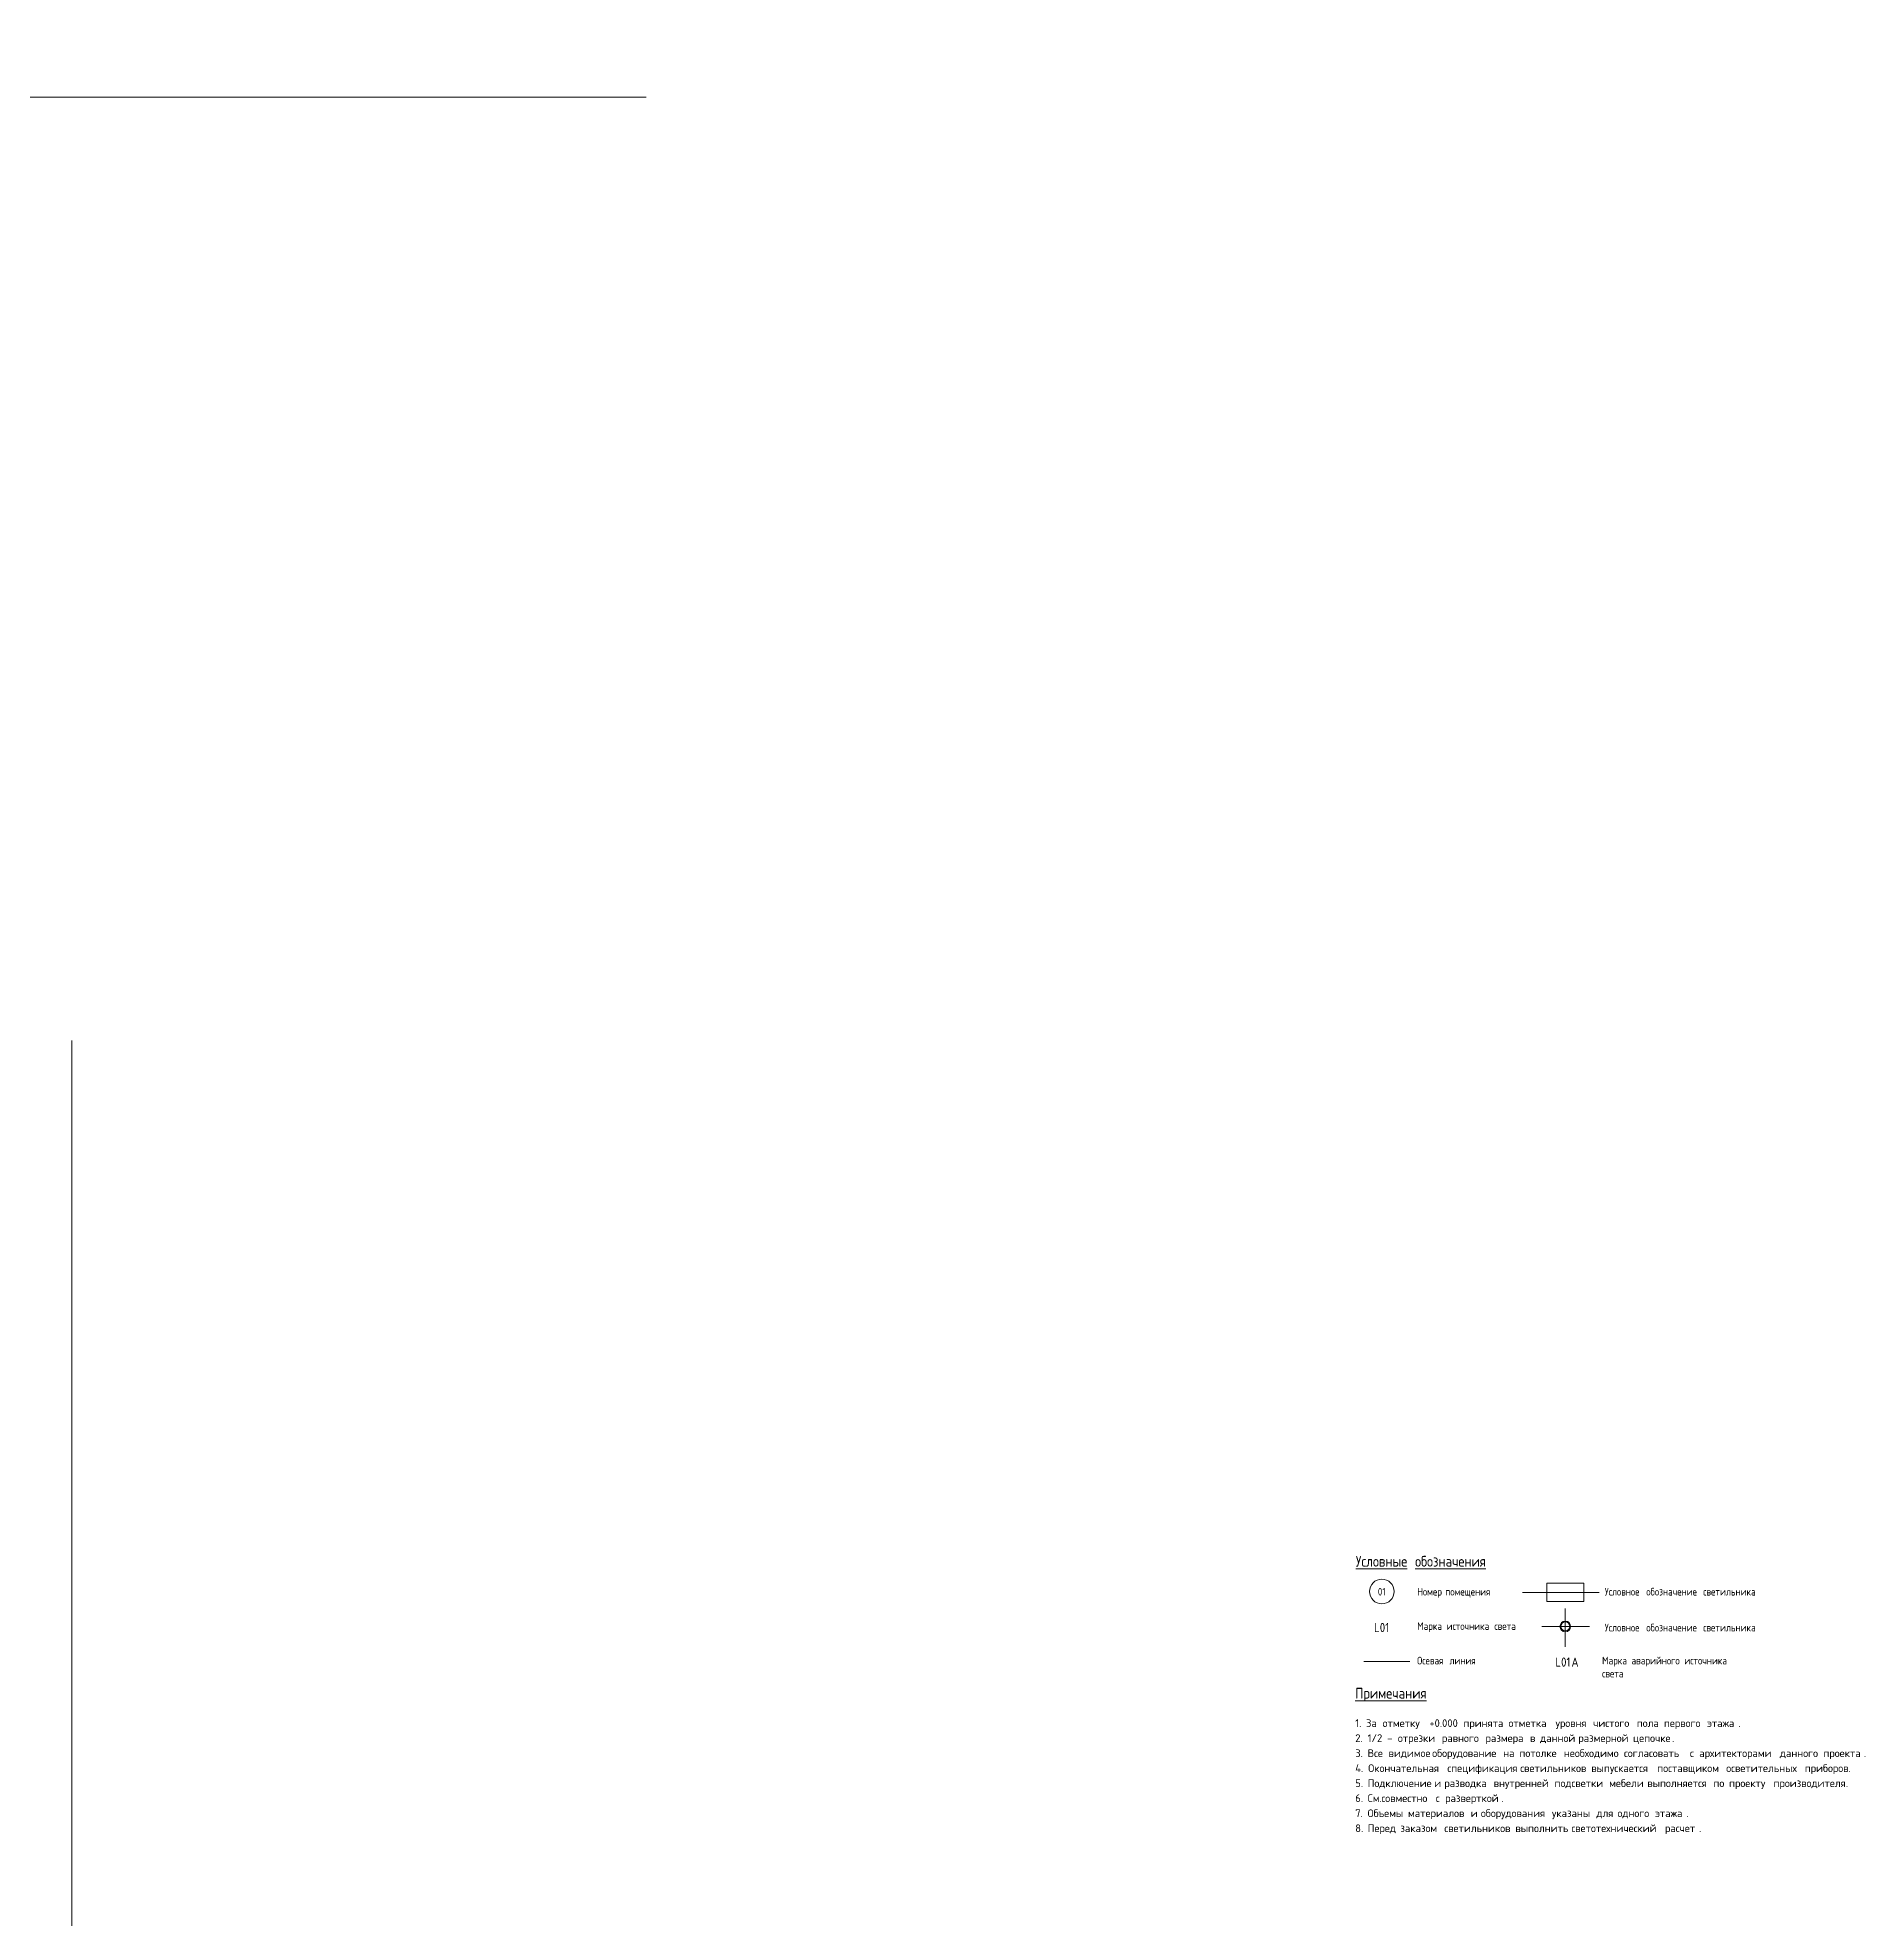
# Model space of a CAD drawing. Header units: millimetres. Extents: x -3377 to 186574, y -8553 to 29000.
# Drawn here: x 38299 to 38895, y 3006 to 3619 of the extents above; entities that cross this region are included whole.
import ezdxf

# ---------------------------------------------------------------- set-up
doc = ezdxf.new("R2010")
doc.units = ezdxf.units.MM
doc.linetypes.add('ADSK_Штрих_ш2 п1', pattern=[300, 200, -100])
doc.linetypes.add('Осевая', pattern=[3175, 635, -476.25, 1587.5, -476.25])
for name, color, linetype, lineweight in [('A-DETL', 7, 'Continuous', 9), ('A-DETL-1', 7, 'ADSK_Штрих_ш2 п1', 9), ('G-ANNO-TEXT', 7, 'Continuous', 9), ('Оси', 7, 'Continuous', 9), ('Оси-2', 7, 'Осевая', 9)]:
    doc.layers.add(name, color=color, linetype=linetype, lineweight=lineweight)
doc.layers.add('G-ANNO-TEXT-1', color=1, linetype='Continuous', lineweight=9, true_color=0xff0000)
doc.styles.add('GOST Common_2', font='GOST_Common.ttf', dxfattribs={"width": 0.9, "height": 3.5})
doc.styles.add('GOST Common_3', font='GOST_Common.ttf', dxfattribs={"width": 0.9, "height": 3})
doc.styles.add('GOST Common_4', font='GOST_Common.ttf', dxfattribs={"width": 0.9, "height": 2.5})
doc.styles.add('ISOCPEUR_3', font='isocpeur.ttf', dxfattribs={"height": 2.5})

msp = doc.modelspace()

# ---------------------------------------------------------------- linework, layer by layer
at = {"layer": 'A-DETL'}
for p, q in [((38790.74, 3109.69), (38790.74, 3115.69)), ((38790.74, 3115.69), (38802.74, 3115.69)), ((38802.74, 3115.69), (38802.74, 3109.69)), ((38790.74, 3109.69), (38802.74, 3109.69)), ((38796.74, 3101.59), (38794.74, 3101.59)), ((38796.74, 3101.59), (38796.74, 3103.59)), ((38796.74, 3101.59), (38796.74, 3099.59)), ((38796.74, 3101.59), (38798.74, 3101.59))]:
    msp.add_line(p, q, dxfattribs=at)
for centre, radius in [((38736.94, 3112.97), 4), ((38796.74, 3101.59), 1.74), ((38796.74, 3101.59), 1.45)]:
    msp.add_circle(centre, radius, dxfattribs=at)
at = {"layer": 'A-DETL-1'}
for p, q in [((38807.81, 3112.69), (38782.81, 3112.69)), ((38804.66, 3101.59), (38789.03, 3101.59)), ((38796.74, 3094.98), (38796.74, 3107.43)), ((38731.03, 3090.15), (38746.03, 3090.15))]:
    msp.add_line(p, q, dxfattribs=at)
at = {"layer": 'Оси'}
msp.add_line((35997.14, 3600), (38497.14, 3600), dxfattribs=at)
at = {"layer": 'Оси-2'}
msp.add_line((38310, 593.74), (38310, 21277.72), dxfattribs=at)

# ---------------------------------------------------------------- texts
at = {"layer": 'G-ANNO-TEXT', "attachment_point": 1}
for s, insert, char_height, width, style in [('\\LУсловные', (38728.45, 3124.57), 3.5, 22.1506, 'GOST Common_2'), ('\\L\\fGOST Common|b0|i0|c204|p34|;\\W.9;\\L ', (38746.72, 3124.57), 3.5, 1.2987, 'GOST Common_2'), ('\\Lобозначения', (38747.79, 3124.57), 3.5, 30.1595, 'GOST Common_2'), ('01', (38735.62, 3114.15), 2.5, 3.319, 'GOST Common_4'), ('Номер', (38748.44, 3114.15), 2.5, 10.1734, 'GOST Common_4'), ('\\fGOST Common|b0|i0|c204|p34|;\\W.9; ', (38756.83, 3114.15), 2.5, 0.938, 'GOST Common_4'), ('Условное', (38809.58, 3114.15), 2.5, 15.5127, 'GOST Common_4'), ('\\fGOST Common|b0|i0|c204|p34|;\\W.9; ', (38822.38, 3114.15), 2.5, 0.938, 'GOST Common_4'), ('обозначение', (38823.15, 3114.15), 2.5, 21.5013, 'GOST Common_4'), ('\\fGOST Common|b0|i0|c204|p34|;\\W.9; ', (38840.89, 3114.15), 2.5, 0.938, 'GOST Common_4'), ('помещения', (38757.61, 3114.15), 2.5, 18.543, 'GOST Common_4'), ('светильника', (38841.66, 3114.15), 2.5, 21.862, 'GOST Common_4'), ('Марка', (38748.44, 3102.95), 2.5, 10.6785, 'GOST Common_4'), ('\\fGOST Common|b0|i0|c204|p34|;\\W.9; ', (38757.25, 3102.95), 2.5, 0.938, 'GOST Common_4'), ('источника', (38758.03, 3102.95), 2.5, 17.9658, 'GOST Common_4'), ('\\fGOST Common|b0|i0|c204|p34|;\\W.9; ', (38772.85, 3102.95), 2.5, 0.938, 'GOST Common_4'), ('света', (38773.62, 3102.95), 2.5, 10.1734, 'GOST Common_4'), ('Условное', (38809.58, 3102.45), 2.5, 15.5127, 'GOST Common_4'), ('\\fGOST Common|b0|i0|c204|p34|;\\W.9; ', (38822.38, 3102.45), 2.5, 0.938, 'GOST Common_4'), ('обозначение', (38823.15, 3102.45), 2.5, 21.5013, 'GOST Common_4'), ('\\fGOST Common|b0|i0|c204|p34|;\\W.9; ', (38840.89, 3102.45), 2.5, 0.938, 'GOST Common_4'), ('светильника', (38841.66, 3102.45), 2.5, 21.862, 'GOST Common_4'), ('Осевая', (38748.44, 3091.7), 2.5, 11.8329, 'GOST Common_4'), ('\\fGOST Common|b0|i0|c204|p34|;\\W.9; ', (38758.2, 3091.7), 2.5, 0.938, 'GOST Common_4'), ('линия', (38758.98, 3091.7), 2.5, 9.7405, 'GOST Common_4'), ('Марка', (38808.72, 3091.7), 2.5, 10.6785, 'GOST Common_4'), ('\\fGOST Common|b0|i0|c204|p34|;\\W.9; ', (38817.54, 3091.7), 2.5, 0.938, 'GOST Common_4'), ('аварийного', (38818.31, 3091.7), 2.5, 19.9139, 'GOST Common_4'), ('\\fGOST Common|b0|i0|c204|p34|;\\W.9; ', (38834.74, 3091.7), 2.5, 0.938, 'GOST Common_4'), ('источника', (38835.51, 3091.7), 2.5, 17.9658, 'GOST Common_4'), ('\\fGOST Common|b0|i0|c204|p34|;\\W.9; ', (38850.34, 3091.7), 2.5, 0.938, 'GOST Common_4'), ('света', (38808.72, 3087.47), 2.5, 10.1734, 'GOST Common_4'), ('\\LПримечания', (38728.27, 3081.57), 3.5, 28.4278, 'GOST Common_2'), ('1. ', (38728.27, 3071.32), 2.5, 4.2489, 'ISOCPEUR_3'), ('За', (38731.78, 3071.32), 2.5, 4.73, 'ISOCPEUR_3'), ('\\fISOCPEUR|b0|i0|c204|p34|; ', (38735.68, 3071.32), 2.5, 1.8439, 'ISOCPEUR_3'), (' +0.000 ', (38750.83, 3071.32), 2.5, 15.3924, 'ISOCPEUR_3'), ('\\fISOCPEUR|b0|i0|c204|p34|; ', (38776.69, 3071.32), 2.5, 1.8439, 'ISOCPEUR_3'), ('\\fISOCPEUR|b0|i0|c204|p34|; ', (38792.04, 3071.32), 2.5, 1.8439, 'ISOCPEUR_3'), ('\\fISOCPEUR|b0|i0|c204|p34|; ', (38804.27, 3071.32), 2.5, 1.8439, 'ISOCPEUR_3'), ('\\fISOCPEUR|b0|i0|c204|p34|; ', (38818.49, 3071.32), 2.5, 1.8439, 'ISOCPEUR_3'), ('\\fISOCPEUR|b0|i0|c204|p34|; ', (38827.36, 3071.32), 2.5, 1.8439, 'ISOCPEUR_3'), ('\\fISOCPEUR|b0|i0|c204|p34|; ', (38841.38, 3071.32), 2.5, 1.8439, 'ISOCPEUR_3'), ('2. 1/2 ', (38728.27, 3066.43), 2.5, 12.5865, 'ISOCPEUR_3'), ('отметку', (38737.2, 3071.32), 2.5, 16.5148, 'ISOCPEUR_3'), ('\\fISOCPEUR|b0|i0|c204|p34|;–', (38738.66, 3066.43), 2.5, 2.4051, 'ISOCPEUR_3'), ('\\fISOCPEUR|b0|i0|c204|p34|; ', (38740.64, 3066.43), 2.5, 1.8439, 'ISOCPEUR_3'), ('отрезки', (38742.16, 3066.43), 2.5, 15.5527, 'ISOCPEUR_3'), ('\\fISOCPEUR|b0|i0|c204|p34|; ', (38754.99, 3066.43), 2.5, 1.8439, 'ISOCPEUR_3'), ('равного', (38756.52, 3066.43), 2.5, 15.3924, 'ISOCPEUR_3'), ('принята', (38763.53, 3071.32), 2.5, 15.9536, 'ISOCPEUR_3'), ('\\fISOCPEUR|b0|i0|c204|p34|; ', (38769.22, 3066.43), 2.5, 1.8439, 'ISOCPEUR_3'), ('размера', (38770.74, 3066.43), 2.5, 15.7131, 'ISOCPEUR_3'), ('отметка', (38778.21, 3071.32), 2.5, 16.7553, 'ISOCPEUR_3'), ('\\fISOCPEUR|b0|i0|c204|p34|; ', (38783.7, 3066.43), 2.5, 1.8439, 'ISOCPEUR_3'), ('\\fISOCPEUR|b0|i0|c204|p34|;в', (38785.22, 3066.43), 2.5, 2.1646, 'ISOCPEUR_3'), ('\\fISOCPEUR|b0|i0|c204|p34|; ', (38787.01, 3066.43), 2.5, 1.8439, 'ISOCPEUR_3'), ('данной', (38788.53, 3066.43), 2.5, 13.2278, 'ISOCPEUR_3'), ('уровня', (38793.56, 3071.32), 2.5, 12.9873, 'ISOCPEUR_3'), ('\\fISOCPEUR|b0|i0|c204|p34|; ', (38799.44, 3066.43), 2.5, 1.8439, 'ISOCPEUR_3'), ('размерной', (38800.97, 3066.43), 2.5, 19.8017, 'ISOCPEUR_3'), ('чистого', (38805.79, 3071.32), 2.5, 15.3924, 'ISOCPEUR_3'), ('\\fISOCPEUR|b0|i0|c204|p34|; ', (38817.3, 3066.43), 2.5, 1.8439, 'ISOCPEUR_3'), ('цепочке', (38818.82, 3066.43), 2.5, 15.3924, 'ISOCPEUR_3'), ('пола', (38820.02, 3071.32), 2.5, 8.8987, 'ISOCPEUR_3'), ('первого', (38828.88, 3071.32), 2.5, 15.1519, 'ISOCPEUR_3'), ('этажа', (38842.9, 3071.32), 2.5, 12.4262, 'ISOCPEUR_3'), ('\\fISOCPEUR|b0|i0|c204|p34|;.', (38853.15, 3071.32), 2.5, 0.8819, 'ISOCPEUR_3'), ('3. ', (38728.27, 3061.53), 2.5, 4.8903, 'ISOCPEUR_3'), ('Все', (38732.31, 3061.53), 2.5, 6.4135, 'ISOCPEUR_3'), ('\\fISOCPEUR|b0|i0|c204|p34|; ', (38737.6, 3061.53), 2.5, 1.8439, 'ISOCPEUR_3'), ('видимое', (38739.12, 3061.53), 2.5, 15.3924, 'ISOCPEUR_3'), ('\\fISOCPEUR|b0|i0|c204|p34|; ', (38751.82, 3061.53), 2.5, 1.8439, 'ISOCPEUR_3'), ('оборудование', (38753.34, 3061.53), 2.5, 26.2152, 'ISOCPEUR_3'), ('\\fISOCPEUR|b0|i0|c204|p34|; ', (38774.97, 3061.53), 2.5, 1.8439, 'ISOCPEUR_3'), ('на', (38776.49, 3061.53), 2.5, 4.5696, 'ISOCPEUR_3'), ('\\fISOCPEUR|b0|i0|c204|p34|; ', (38780.26, 3061.53), 2.5, 1.8439, 'ISOCPEUR_3'), ('потолке', (38781.78, 3061.53), 2.5, 15.7131, 'ISOCPEUR_3'), ('\\fISOCPEUR|b0|i0|c204|p34|; ', (38794.75, 3061.53), 2.5, 1.8439, 'ISOCPEUR_3'), ('необходимо', (38796.27, 3061.53), 2.5, 21.8861, 'ISOCPEUR_3'), ('\\fISOCPEUR|b0|i0|c204|p34|; ', (38814.33, 3061.53), 2.5, 1.8439, 'ISOCPEUR_3'), ('согласовать', (38815.85, 3061.53), 2.5, 24.211, 'ISOCPEUR_3'), ('\\fISOCPEUR|b0|i0|c204|p34|;.', (38831.52, 3066.43), 2.5, 0.8819, 'ISOCPEUR_3'), ('\\fISOCPEUR|b0|i0|c204|p34|; ', (38835.82, 3061.53), 2.5, 1.8439, 'ISOCPEUR_3'), ('\\fISOCPEUR|b0|i0|c204|p34|;с', (38837.35, 3061.53), 2.5, 1.8439, 'ISOCPEUR_3'), ('\\fISOCPEUR|b0|i0|c204|p34|; ', (38838.87, 3061.53), 2.5, 1.8439, 'ISOCPEUR_3'), ('архитекторами', (38840.39, 3061.53), 2.5, 29.9831, 'ISOCPEUR_3'), ('\\fISOCPEUR|b0|i0|c204|p34|; ', (38865.13, 3061.53), 2.5, 1.8439, 'ISOCPEUR_3'), ('данного', (38866.65, 3061.53), 2.5, 15.3924, 'ISOCPEUR_3'), ('\\fISOCPEUR|b0|i0|c204|p34|; ', (38879.35, 3061.53), 2.5, 1.8439, 'ISOCPEUR_3'), ('проекта', (38880.87, 3061.53), 2.5, 15.9536, 'ISOCPEUR_3'), ('\\fISOCPEUR|b0|i0|c204|p34|;.', (38894.03, 3061.53), 2.5, 0.8819, 'ISOCPEUR_3'), ('4. ', (38728.27, 3056.64), 2.5, 5.1308, 'ISOCPEUR_3'), ('Окончательная', (38732.5, 3056.64), 2.5, 29.4219, 'ISOCPEUR_3'), ('\\fISOCPEUR|b0|i0|c204|p34|; ', (38756.78, 3056.64), 2.5, 1.8439, 'ISOCPEUR_3'), ('спецификация', (38758.3, 3056.64), 2.5, 26.9367, 'ISOCPEUR_3'), ('\\fISOCPEUR|b0|i0|c204|p34|; ', (38780.53, 3056.64), 2.5, 1.8439, 'ISOCPEUR_3'), ('светильников', (38782.05, 3056.64), 2.5, 26.2152, 'ISOCPEUR_3'), ('\\fISOCPEUR|b0|i0|c204|p34|; ', (38803.68, 3056.64), 2.5, 1.8439, 'ISOCPEUR_3'), ('выпускается', (38805.2, 3056.64), 2.5, 24.211, 'ISOCPEUR_3'), ('\\fISOCPEUR|b0|i0|c204|p34|; ', (38825.17, 3056.64), 2.5, 1.8439, 'ISOCPEUR_3'), ('поставщиком', (38826.7, 3056.64), 2.5, 25.4135, 'ISOCPEUR_3'), ('\\fISOCPEUR|b0|i0|c204|p34|; ', (38847.66, 3056.64), 2.5, 1.8439, 'ISOCPEUR_3'), ('осветительных', (38849.19, 3056.64), 2.5, 29.1814, 'ISOCPEUR_3'), ('\\fISOCPEUR|b0|i0|c204|p34|; ', (38873.26, 3056.64), 2.5, 1.8439, 'ISOCPEUR_3'), ('приборов', (38874.78, 3056.64), 2.5, 17.3165, 'ISOCPEUR_3'), ('\\fISOCPEUR|b0|i0|c204|p34|;.', (38889.07, 3056.64), 2.5, 0.8819, 'ISOCPEUR_3'), ('5. ', (38728.27, 3051.74), 2.5, 4.8903, 'ISOCPEUR_3'), ('6. ', (38728.27, 3046.85), 2.5, 4.8903, 'ISOCPEUR_3'), ('См', (38732.31, 3046.85), 2.5, 4.5696, 'ISOCPEUR_3'), ('Подключение', (38732.31, 3051.74), 2.5, 24.4515, 'ISOCPEUR_3'), ('\\fISOCPEUR|b0|i0|c204|p34|; ', (38752.48, 3051.74), 2.5, 1.8439, 'ISOCPEUR_3'), ('\\fISOCPEUR|b0|i0|c204|p34|; ', (38753.01, 3046.85), 2.5, 1.8439, 'ISOCPEUR_3'), ('\\fISOCPEUR|b0|i0|c204|p34|;и', (38754, 3051.74), 2.5, 2.1646, 'ISOCPEUR_3'), ('\\fISOCPEUR|b0|i0|c204|p34|; ', (38755.79, 3051.74), 2.5, 1.8439, 'ISOCPEUR_3'), ('\\fISOCPEUR|b0|i0|c204|p34|; ', (38756.05, 3046.85), 2.5, 1.8439, 'ISOCPEUR_3'), ('разводка', (38757.31, 3051.74), 2.5, 17.6371, 'ISOCPEUR_3'), ('разверткой', (38757.57, 3046.85), 2.5, 22.2869, 'ISOCPEUR_3'), ('\\fISOCPEUR|b0|i0|c204|p34|; ', (38771.86, 3051.74), 2.5, 1.8439, 'ISOCPEUR_3'), ('внутренней', (38773.38, 3051.74), 2.5, 22.2067, 'ISOCPEUR_3'), ('\\fISOCPEUR|b0|i0|c204|p34|; ', (38791.71, 3051.74), 2.5, 1.8439, 'ISOCPEUR_3'), ('подсветки', (38793.23, 3051.74), 2.5, 19.7215, 'ISOCPEUR_3'), ('\\fISOCPEUR|b0|i0|c204|p34|; ', (38809.5, 3051.74), 2.5, 1.8439, 'ISOCPEUR_3'), ('мебели', (38811.02, 3051.74), 2.5, 13.2278, 'ISOCPEUR_3'), ('\\fISOCPEUR|b0|i0|c204|p34|; ', (38821.93, 3051.74), 2.5, 1.8439, 'ISOCPEUR_3'), ('выполняется', (38823.46, 3051.74), 2.5, 24.2911, 'ISOCPEUR_3'), ('\\fISOCPEUR|b0|i0|c204|p34|; ', (38843.5, 3051.74), 2.5, 1.8439, 'ISOCPEUR_3'), ('по', (38845.02, 3051.74), 2.5, 4.3291, 'ISOCPEUR_3'), ('\\fISOCPEUR|b0|i0|c204|p34|; ', (38848.59, 3051.74), 2.5, 1.8439, 'ISOCPEUR_3'), ('проекту', (38850.11, 3051.74), 2.5, 15.7131, 'ISOCPEUR_3'), ('\\fISOCPEUR|b0|i0|c204|p34|; ', (38863.08, 3051.74), 2.5, 1.8439, 'ISOCPEUR_3'), ('производителя', (38864.6, 3051.74), 2.5, 28.5401, 'ISOCPEUR_3'), ('\\fISOCPEUR|b0|i0|c204|p34|;.', (38888.15, 3051.74), 2.5, 0.8819, 'ISOCPEUR_3'), ('7. ', (38728.27, 3041.95), 2.5, 4.8903, 'ISOCPEUR_3'), ('Объемы', (38732.31, 3041.95), 2.5, 14.1097, 'ISOCPEUR_3'), ('\\fISOCPEUR|b0|i0|c204|p34|;.', (38736.08, 3046.85), 2.5, 0.8819, 'ISOCPEUR_3'), ('совместно', (38736.8, 3046.85), 2.5, 19.6413, 'ISOCPEUR_3'), ('\\fISOCPEUR|b0|i0|c204|p34|; ', (38743.95, 3041.95), 2.5, 1.8439, 'ISOCPEUR_3'), ('материалов', (38745.47, 3041.95), 2.5, 22.9283, 'ISOCPEUR_3'), ('\\fISOCPEUR|b0|i0|c204|p34|;с', (38754.53, 3046.85), 2.5, 1.8439, 'ISOCPEUR_3'), ('\\fISOCPEUR|b0|i0|c204|p34|; ', (38764.39, 3041.95), 2.5, 1.8439, 'ISOCPEUR_3'), ('\\fISOCPEUR|b0|i0|c204|p34|;и', (38765.91, 3041.95), 2.5, 2.1646, 'ISOCPEUR_3'), ('\\fISOCPEUR|b0|i0|c204|p34|; ', (38767.69, 3041.95), 2.5, 1.8439, 'ISOCPEUR_3'), ('оборудования', (38769.22, 3041.95), 2.5, 26.2152, 'ISOCPEUR_3'), ('\\fISOCPEUR|b0|i0|c204|p34|;.', (38775.96, 3046.85), 2.5, 0.8819, 'ISOCPEUR_3'), ('\\fISOCPEUR|b0|i0|c204|p34|; ', (38790.85, 3041.95), 2.5, 1.8439, 'ISOCPEUR_3'), ('указаны', (38792.37, 3041.95), 2.5, 15.7131, 'ISOCPEUR_3'), ('\\fISOCPEUR|b0|i0|c204|p34|; ', (38805.33, 3041.95), 2.5, 1.8439, 'ISOCPEUR_3'), ('для', (38806.85, 3041.95), 2.5, 6.4937, 'ISOCPEUR_3'), ('\\fISOCPEUR|b0|i0|c204|p34|; ', (38812.21, 3041.95), 2.5, 1.8439, 'ISOCPEUR_3'), ('одного', (38813.73, 3041.95), 2.5, 12.9873, 'ISOCPEUR_3'), ('\\fISOCPEUR|b0|i0|c204|p34|; ', (38824.45, 3041.95), 2.5, 1.8439, 'ISOCPEUR_3'), ('этажа', (38825.97, 3041.95), 2.5, 12.4262, 'ISOCPEUR_3'), ('8. ', (38728.27, 3037.06), 2.5, 4.8903, 'ISOCPEUR_3'), ('Перед', (38732.31, 3037.06), 2.5, 11.0633, 'ISOCPEUR_3'), ('\\fISOCPEUR|b0|i0|c204|p34|; ', (38741.43, 3037.06), 2.5, 1.8439, 'ISOCPEUR_3'), ('заказом', (38742.96, 3037.06), 2.5, 15.5527, 'ISOCPEUR_3'), ('\\fISOCPEUR|b0|i0|c204|p34|; ', (38755.79, 3037.06), 2.5, 1.8439, 'ISOCPEUR_3'), ('светильников', (38757.31, 3037.06), 2.5, 26.2152, 'ISOCPEUR_3'), ('\\fISOCPEUR|b0|i0|c204|p34|; ', (38778.94, 3037.06), 2.5, 1.8439, 'ISOCPEUR_3'), ('выполнить', (38780.46, 3037.06), 2.5, 20.2827, 'ISOCPEUR_3'), ('\\fISOCPEUR|b0|i0|c204|p34|; ', (38797.2, 3037.06), 2.5, 1.8439, 'ISOCPEUR_3'), ('светотехнический', (38798.72, 3037.06), 2.5, 35.1139, 'ISOCPEUR_3'), ('\\fISOCPEUR|b0|i0|c204|p34|; ', (38827.69, 3037.06), 2.5, 1.8439, 'ISOCPEUR_3'), ('расчет', (38829.21, 3037.06), 2.5, 13.4683, 'ISOCPEUR_3'), ('\\fISOCPEUR|b0|i0|c204|p34|;.', (38836.22, 3041.95), 2.5, 0.8819, 'ISOCPEUR_3'), ('\\fISOCPEUR|b0|i0|c204|p34|;.', (38840.32, 3037.06), 2.5, 0.8819, 'ISOCPEUR_3')]:
    msp.add_mtext(s, dxfattribs=dict(at, insert=insert, char_height=char_height, width=width, style=style))
at = {"layer": 'G-ANNO-TEXT-1', "char_height": 3, "attachment_point": 1, "style": 'GOST Common_3'}
for s, insert, width in [('L01', (38734.41, 3102.72), 6.3494), ('L01', (38793.5, 3091.47), 6.3494), ('\\fGOST Common|b0|i0|c204|p34|;\\W.9;А', (38798.74, 3091.47), 2.9582)]:
    msp.add_mtext(s, dxfattribs=dict(at, insert=insert, width=width))

doc.saveas('drawing.dxf')
